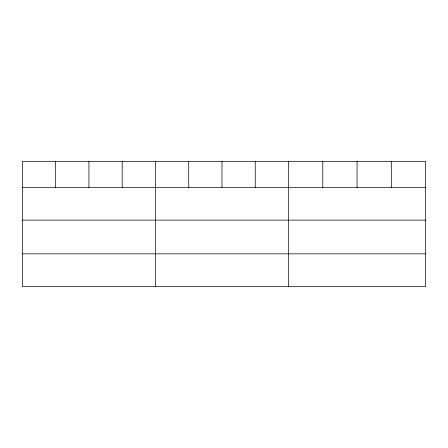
<?xml version="1.0" encoding="UTF-8"?>
<svg xmlns="http://www.w3.org/2000/svg" width="448" height="448" viewBox="0 0 448 448"><rect width="100%" height="100%" fill="white"/><g stroke="black" fill="none" stroke-linecap="round" stroke-linejoin="round"><path stroke-width="0.67" d="M425.6 220.119L425.6 161.448L22.4 161.448L22.4 286.552L425.6 286.552L425.6 220.119L22.4 220.119M22.4 187.404L425.6 187.404M22.4 253.831L425.6 253.831M391.328 161.448L391.328 187.404M357.056 161.448L357.056 187.404M322.784 161.448L322.784 187.404M288.512 161.448L288.512 286.552M255.248 161.448L255.248 187.404M221.984 161.448L221.984 187.404M188.72 161.448L188.72 187.404M155.456 161.448L155.456 286.552M122.192 161.448L122.192 187.404M88.928 161.448L88.928 187.404M55.664 161.448L55.664 187.404"/></g></svg>
